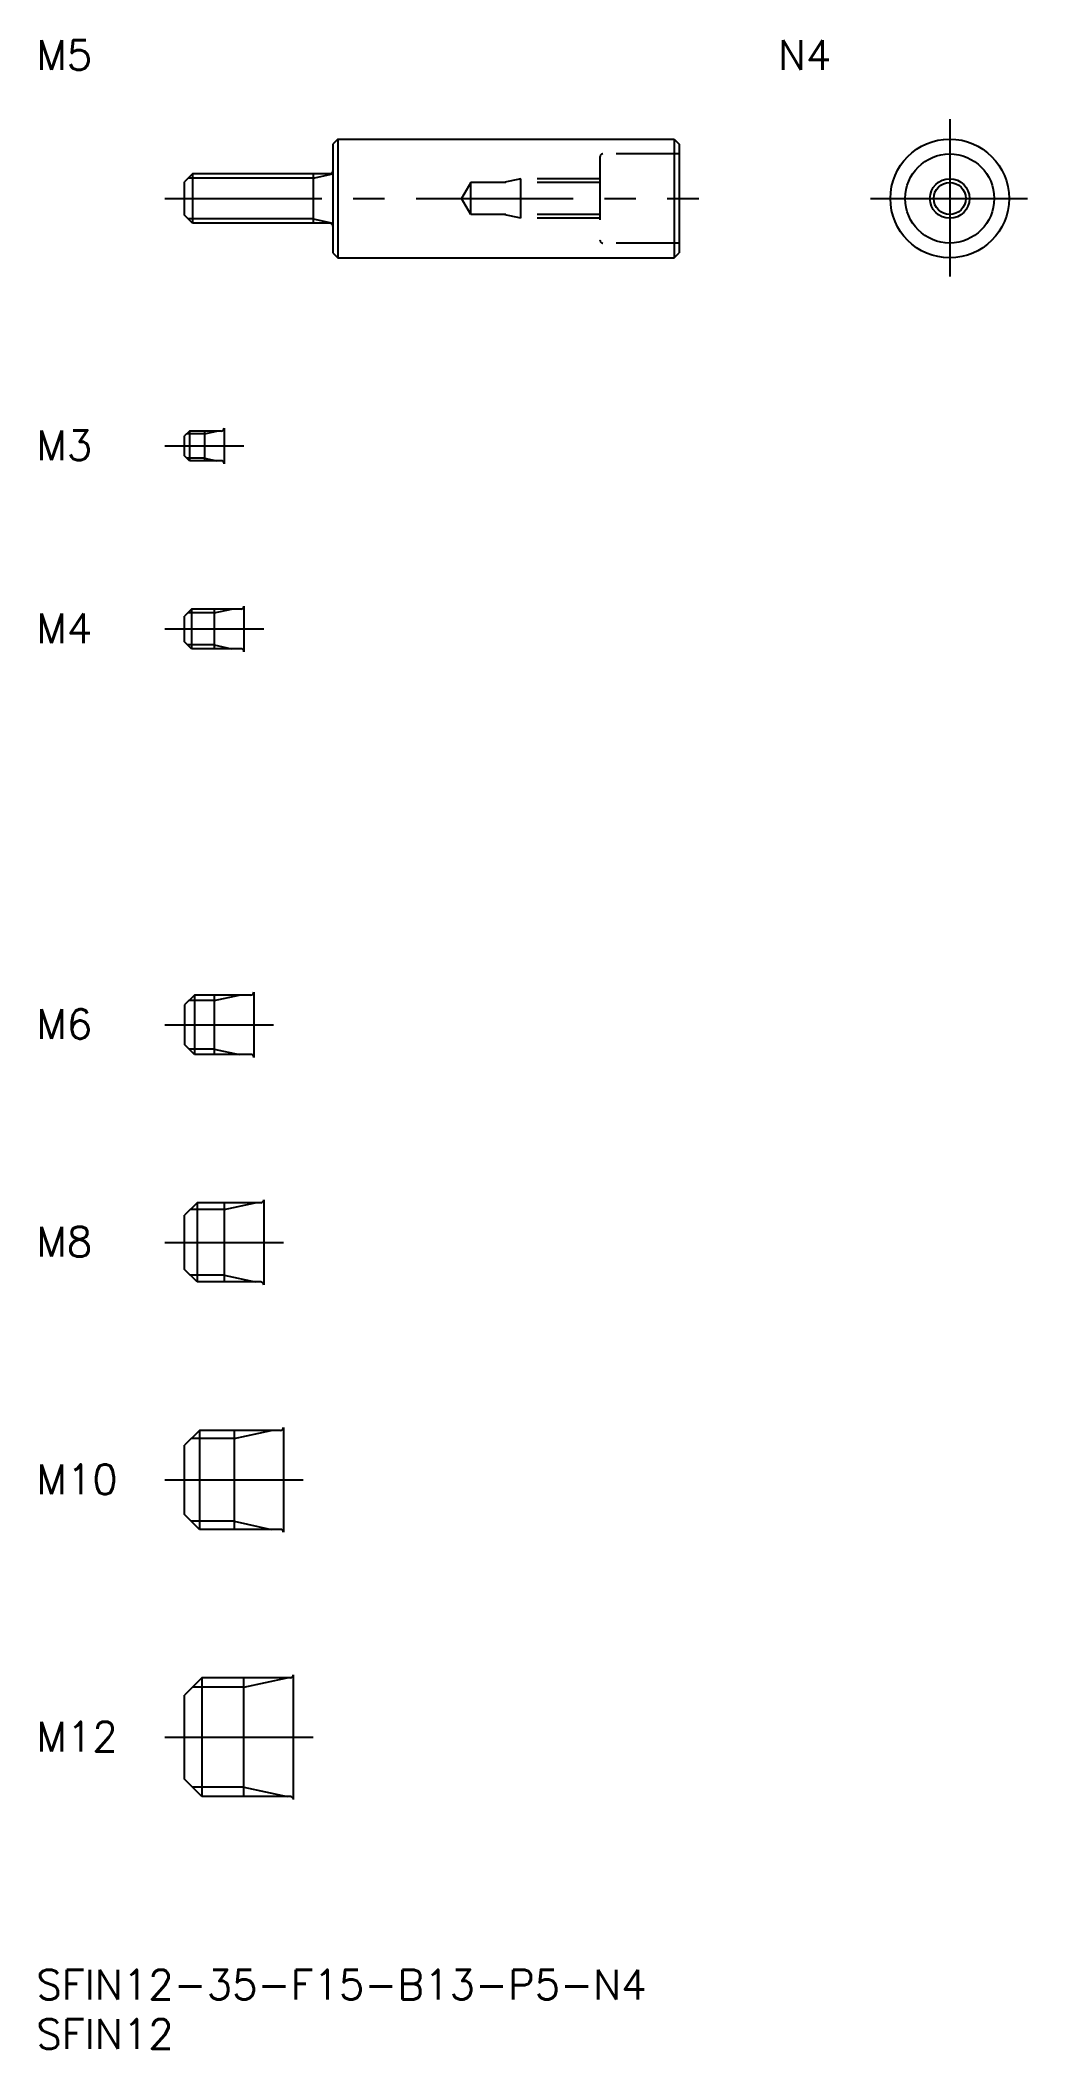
# Model space of a CAD drawing. Extents: x 0 to 100, y -8 to 195.
import ezdxf

# ---------------------------------------------------------------- set-up
doc = ezdxf.new("R2010")
doc.units = 0
doc.header["$LTSCALE"] = 0.5
doc.linetypes.add('CENTER', pattern=[50.8, 31.75, -6.35, 6.35, -6.35])
doc.linetypes.add('DASHED', pattern=[19.05, 12.7, -6.35])
for name, color, linetype in [('MSM_CENTER', 1, 'CENTER'), ('MSM_CONTINUOUS', 7, 'CONTINUOUS'), ('MSM_DASHED', 4, 'DASHED'), ('MSM_NARROW', 5, 'CONTINUOUS'), ('MSM_PART_NUMBER', 7, 'CONTINUOUS')]:
    doc.layers.add(name, color=color, linetype=linetype)
doc.styles.get("Standard").update_dxf_attribs({"font": 'txt.shx', "height": 1, "bigfont": 'bigfont.shx'})

# ---------------------------------------------------------------- blocks, each defined once
blk = doc.blocks.new('*U16')
at = {"layer": 'MSM_PART_NUMBER'}
blk.add_text('SFIN12-35-F15-B13-P5-N4', height=3, dxfattribs=at).set_placement((0, -3))
blk = doc.blocks.new('*U17')
at = {"layer": 'MSM_PART_NUMBER'}
blk.add_text('SFIN12', height=3, dxfattribs=at).set_placement((0, -8))
blk = doc.blocks.new('*U18')
at = {"layer": 'MSM_PART_NUMBER'}
blk.add_text('M12', height=3, dxfattribs=at).set_placement((0, 22.06))
blk = doc.blocks.new('*U19')
at = {"layer": 'MSM_PART_NUMBER'}
blk.add_text('M10', height=3, dxfattribs=at).set_placement((0, 48.06))
blk = doc.blocks.new('*U20')
at = {"layer": 'MSM_PART_NUMBER'}
blk.add_text('M8', height=3, dxfattribs=at).set_placement((0, 72.06))
blk = doc.blocks.new('*U21')
at = {"layer": 'MSM_PART_NUMBER'}
blk.add_text('M6', height=3, dxfattribs=at).set_placement((0, 94.06))
blk = doc.blocks.new('*U22')
at = {"layer": 'MSM_PART_NUMBER'}
blk.add_text('M4', height=3, dxfattribs=at).set_placement((0, 134.06))
blk = doc.blocks.new('*U23')
at = {"layer": 'MSM_PART_NUMBER'}
blk.add_text('M3', height=3, dxfattribs=at).set_placement((0, 152.56))
blk = doc.blocks.new('*U24')
at = {"layer": 'MSM_PART_NUMBER'}
blk.add_text('M5', height=3, dxfattribs=at).set_placement((0, 192))
blk = doc.blocks.new('*U25')
at = {"layer": 'MSM_PART_NUMBER'}
blk.add_text('N4', height=3, rotation=360, dxfattribs=at).set_placement((75, 192))

msp = doc.modelspace()

# ---------------------------------------------------------------- linework, layer by layer
at = {"layer": 'MSM_CENTER'}
for p, q in [((92.37, 187), (92.37, 171)), ((13, 179), (67, 179)), ((84.37, 179), (100.37, 179)), ((13, 154), (21, 154)), ((13, 135.5), (23, 135.5)), ((13, 95.5), (24, 95.5)), ((13, 73.5), (25, 73.5)), ((13, 49.5), (27, 49.5)), ((13, 23.5), (28, 23.5))]:
    msp.add_line(p, q, dxfattribs=at)
at = {"layer": 'MSM_CONTINUOUS'}
for p, q in [((30.5, 185), (30, 184.5)), ((30.5, 185), (30.5, 173)), ((30.5, 185), (64.5, 185)), ((64.5, 185), (64.5, 173)), ((64.5, 185), (65, 184.5)), ((30, 184.5), (30, 173.5)), ((65, 184.5), (65, 173.5)), ((15.8, 181.5), (15, 180.7)), ((15, 177.3), (15, 180.7)), ((29.7, 181.5), (15.8, 181.5)), ((15.8, 181.5), (15.8, 176.5)), ((28, 181.5), (28, 176.5)), ((15.8, 176.5), (15, 177.3)), ((29.7, 176.5), (15.8, 176.5)), ((30, 173.5), (30.5, 173)), ((30.5, 173), (64.5, 173)), ((64.5, 173), (65, 173.5)), ((15.5, 155.5), (15, 155)), ((15, 153), (15, 155)), ((18.7, 155.5), (15.5, 155.5)), ((15.5, 155.5), (15.5, 152.5)), ((17, 155.5), (17, 152.5)), ((19, 155.8), (19, 152.2)), ((15.5, 152.5), (15, 153)), ((18.7, 152.5), (15.5, 152.5)), ((15.7, 137.5), (15, 136.8)), ((15, 134.2), (15, 136.8)), ((20.7, 137.5), (15.7, 137.5)), ((15.7, 137.5), (15.7, 133.5)), ((18, 137.5), (18, 133.5)), ((21, 137.8), (21, 133.2)), ((15.7, 133.5), (15, 134.2)), ((20.7, 133.5), (15.7, 133.5)), ((16, 98.5), (15, 97.5)), ((15, 97.5), (15, 93.5)), ((21.7, 98.5), (16, 98.5)), ((16, 98.5), (16, 92.5)), ((18, 98.5), (18, 92.5)), ((22, 98.8), (22, 92.2)), ((16, 92.5), (15, 93.5)), ((21.7, 92.5), (16, 92.5)), ((16.25, 77.5), (15, 76.25)), ((22.7, 77.5), (16.25, 77.5)), ((16.25, 77.5), (16.25, 69.5)), ((19, 77.5), (19, 69.5)), ((23, 77.8), (23, 69.2)), ((15, 70.75), (15, 76.25)), ((16.25, 69.5), (15, 70.75)), ((22.7, 69.5), (16.25, 69.5)), ((16.5, 54.5), (15, 53)), ((15, 46), (15, 53)), ((24.7, 54.5), (16.5, 54.5)), ((16.5, 54.5), (16.5, 44.5)), ((20, 54.5), (20, 44.5)), ((25, 54.8), (25, 44.2)), ((16.5, 44.5), (15, 46)), ((24.7, 44.5), (16.5, 44.5)), ((16.75, 29.5), (15, 27.75)), ((25.7, 29.5), (16.75, 29.5)), ((16.75, 29.5), (16.75, 17.5)), ((21, 17.5), (21, 29.5)), ((26, 17.2), (26, 29.8)), ((15, 19.25), (15, 27.75)), ((16.75, 17.5), (15, 19.25)), ((25.7, 17.5), (16.75, 17.5))]:
    msp.add_line(p, q, dxfattribs=at)
for radius in [6, 4.5, 1.62]:
    msp.add_circle((92.37, 179), radius, dxfattribs=at)
for centre, start, end in [((29.7, 181.8), 270, 0), ((29.7, 176.2), 0, 90), ((18.7, 155.8), 270, 0), ((18.7, 152.2), 0, 90), ((20.7, 137.8), 270, 0), ((20.7, 133.2), 0, 90), ((21.7, 98.8), 270, 0), ((21.7, 92.2), 0, 90), ((22.7, 77.8), 270, 0), ((22.7, 69.2), 0, 90), ((24.7, 54.8), 270, 0), ((24.7, 44.2), 0, 90), ((25.7, 29.8), 270, 0), ((25.7, 17.2), 0, 90)]:
    msp.add_arc(centre, 0.3, start, end, dxfattribs=at)
at = {"layer": 'MSM_DASHED'}
for p, q in [((57, 183.2), (57, 174.8)), ((65, 183.5), (57.3, 183.5)), ((49, 181), (47.25, 180.62)), ((57, 181), (49, 181)), ((49, 177), (49, 181)), ((43.94, 180.62), (43, 179)), ((43.94, 177.38), (43, 179)), ((57, 180.62), (43.94, 180.62)), ((43.94, 177.38), (43.94, 180.62)), ((57, 177.38), (43.94, 177.38)), ((49, 177), (47.25, 177.38)), ((57, 177), (49, 177)), ((65, 174.5), (57.3, 174.5))]:
    msp.add_line(p, q, dxfattribs=at)
for centre, start, end in [((57.3, 183.2), 90, 180), ((57.3, 174.8), 180, 270)]:
    msp.add_arc(centre, 0.3, start, end, dxfattribs=at)
at = {"layer": 'MSM_NARROW'}
for p, q in [((28, 181.07), (15.37, 181.07)), ((28, 181.07), (30, 181.5)), ((28, 176.93), (15.37, 176.93)), ((28, 176.93), (30, 176.5)), ((17, 155.23), (15.23, 155.23)), ((17, 155.23), (18.25, 155.5)), ((17, 152.77), (15.23, 152.77)), ((17, 152.77), (18.25, 152.5)), ((18, 137.12), (15.32, 137.12)), ((18, 137.12), (19.75, 137.5)), ((18, 133.88), (15.32, 133.88)), ((18, 133.88), (19.75, 133.5)), ((18, 97.96), (15.46, 97.96)), ((18, 97.96), (20.5, 98.5)), ((18, 93.04), (15.46, 93.04)), ((18, 93.04), (20.5, 92.5)), ((19, 76.82), (22.12, 77.5)), ((19, 76.82), (15.57, 76.82)), ((19, 70.18), (15.57, 70.18)), ((19, 70.18), (22.12, 69.5)), ((20, 53.69), (15.69, 53.69)), ((20, 53.69), (23.75, 54.5)), ((20, 45.31), (15.69, 45.31)), ((20, 45.31), (23.75, 44.5)), ((21, 28.55), (15.8, 28.55)), ((21, 28.55), (25.38, 29.5)), ((21, 18.45), (15.8, 18.45)), ((21, 18.45), (25.38, 17.5))]:
    msp.add_line(p, q, dxfattribs=at)
msp.add_circle((92.37, 179), 2, dxfattribs=at)

# ---------------------------------------------------------------- block references
at = {"layer": 'MSM_CONTINUOUS'}
for name in ['*U24', '*U25', '*U23', '*U22', '*U21', '*U20', '*U19', '*U18', '*U16', '*U17']:
    msp.add_blockref(name, (0, 0), dxfattribs=at)

doc.saveas('drawing.dxf')
